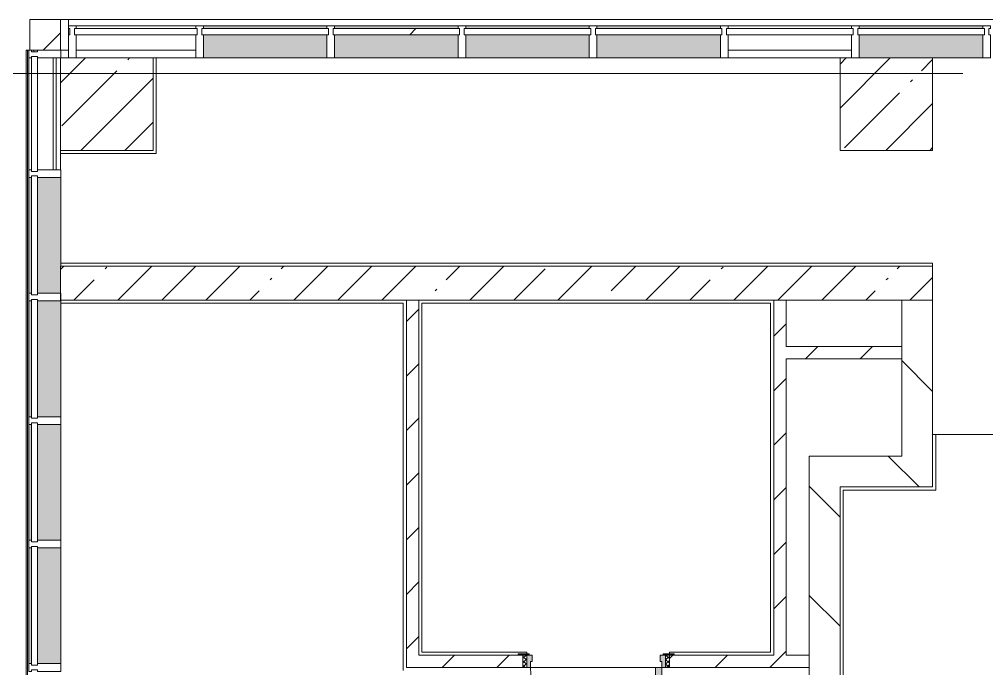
# Model space of a CAD drawing. Header units: millimetres. Extents: x 81676 to 276943, y -8553 to 29000.
# Drawn here: x 151756 to 158023, y 23143 to 27350 of the extents above; entities that cross this region are included whole.
import ezdxf

# ---------------------------------------------------------------- set-up
doc = ezdxf.new("R2010")
doc.units = ezdxf.units.MM
doc.linetypes.add('200_ШТРИХ__ш1_п0_6_', pattern=[160, 100, -60])
doc.linetypes.add('Осевая', pattern=[3175, 635, -476.25, 1587.5, -476.25])
for name, color, linetype, lineweight in [('A-DETL-MBND', 7, '200_ШТРИХ__ш1_п0_6_', 9), ('A-GLAZ-CURT-1', 7, 'Continuous', 5), ('A-GLAZ-CWMG-2', 7, 'Continuous', 5), ('A-WALL', 7, 'Continuous', 9), ('A-WALL-6', 7, 'Continuous', 5), ('I-WALL-3', 7, 'Continuous', 5), ('S-COLS-1', 7, 'Continuous', 5), ('Оси', 7, 'Continuous', 9), ('Оси-2', 7, 'Осевая', 9)]:
    doc.layers.add(name, color=color, linetype=linetype, lineweight=lineweight)
for name, color, linetype, lineweight, true_color in [('A-DOOR-3', 7, 'Continuous', 5, 0xe2e2e2), ('A-DOOR-4', 7, 'Continuous', 5, 0xaaaaaa), ('A-DOOR-FRAM-2', 7, 'Continuous', 5, 0xe2e2e2), ('A-DOOR-FRAM-3', 7, 'Continuous', 5, 0xaaaaaa), ('A-FLOR-3', 7, 'Continuous', 5, 0xaaaaaa), ('A-GLAZ-CWMG-3', 7, 'Continuous', 5, 0x383e42)]:
    doc.layers.add(name, color=color, linetype=linetype, lineweight=lineweight, true_color=true_color)
pattern_1 = [(45, (147962.96, 0), (-176.7767, 176.7767), [])]
pattern_2 = [(135, (147962.96, 0), (-353.553, -353.553), [])]

# ---------------------------------------------------------------- blocks, each defined once
blk = doc.blocks.new('Системная панель - Стекло - 40мм-23999081-1_6_3_птичка')
at = {"layer": 'A-GLAZ-CURT-1'}
for p, q in [((372.5, 40), (-372.5, 40)), ((-372.5, 40), (-372.5, 0)), ((-372.5, 0), (372.5, 0)), ((372.5, 0), (372.5, 40))]:
    blk.add_line(p, q, dxfattribs=at)
blk = doc.blocks.new('Системная панель - Стекло - 40мм-23998914-1_6_3_птичка')
at = {"layer": 'A-GLAZ-CURT-1'}
for p, q in [((385, 40), (-385, 40)), ((-385, 40), (-385, 0)), ((-385, 0), (385, 0)), ((385, 0), (385, 40))]:
    blk.add_line(p, q, dxfattribs=at)
blk = doc.blocks.new('Прямоугольный импост - Импост структурный с накладкой - 160мм-22858573-1_6_3_птичка')
at = {"layer": 'A-GLAZ-CWMG-2'}
for p, q in [((3854.1, 26375.1), (3854.1, 27100.1)), ((4011.1, 26375.1), (4011.1, 27100.1))]:
    blk.add_line(p, q, dxfattribs=at)
blk = doc.blocks.new('Прямоугольный импост - Импост структурный с накладкой - 190мм-23186010-1_6_3_птичка')
at = {"layer": 'A-GLAZ-CWMG-3'}
for points in [[(3861.1, 23175.1), (3871.1, 23175.1), (3871.1, 23925.1), (3854.1, 23925.1), (3854.1, 23175.1)], [(4031.1, 23175.1), (4061.1, 23175.1), (4060, 23925.1), (3911.1, 23925.1), (3911.1, 23175.1), (4006.1, 23175.1)]]:
    blk.add_hatch(color=256, dxfattribs=at).paths.add_polyline_path(points)
at = {"layer": 'A-GLAZ-CWMG-2'}
for p, q in [((3854.1, 23175.1), (3854.1, 23925.1)), ((4061.1, 23175.1), (4061.1, 23925.1))]:
    blk.add_line(p, q, dxfattribs=at)
blk = doc.blocks.new('Прямоугольный импост - Импост структурный с накладкой - 190мм-22862231-1_6_3_птичка')
at = {"layer": 'A-GLAZ-CWMG-2'}
for p, q in [((0, 17), (-50, 17)), ((-50, 17), (-50, 0)), ((-50, 0), (-40, 0)), ((-40, 0), (-40, -40)), ((-10, -40), (-10, 0)), ((-10, 0), (-0.1, 0)), ((0, 11.1), (0, 17)), ((-40, -40), (-50, -40)), ((-50, -40), (-50, -190)), ((-0.1, -40), (-10, -40)), ((-50, -190), (0, -190))]:
    blk.add_line(p, q, dxfattribs=at)
blk = doc.blocks.new('Прямоугольный импост - Импост структурный с накладкой - 190мм-22862219-1_6_3_птичка')
at = {"layer": 'A-GLAZ-CWMG-2'}
for p, q in [((-25, 0), (-25, 17)), ((-25, 17), (25, 17)), ((-15, 0), (-25, 0)), ((-15, -40), (-15, 0)), ((25, 0), (15, 0)), ((15, 0), (15, -40)), ((25, 17), (25, 0)), ((-25, -190), (-25, -40)), ((-25, -40), (-15, -40)), ((15, -40), (25, -40)), ((25, -40), (25, -190)), ((25, -190), (-25, -190))]:
    blk.add_line(p, q, dxfattribs=at)
blk = doc.blocks.new('Системная панель - Стекло - 40мм-V42-1_6_3_птичка')
at = {"layer": 'A-GLAZ-CURT-1'}
h = blk.add_hatch(dxfattribs=at)
h.set_pattern_fill('FP_77', color=256, style=0, pattern_type=2)
h.set_pattern_definition([(135, (23850.1, -4371.1), (-1414.21, -1414.21), [1000, -3000]), (135, (24350.1, -5371.1), (-1414.21, -1414.21), [3000, -1000]), (135, (24850.1, -3371.1), (-1414.21, -1414.21), [1000, -3000])])
h.paths.add_polyline_path([(385, 40), (-385, 38.9), (-385, 0), (385, 0), (385, 38.9)])
for p, q in [((385, 40), (-385, 40)), ((-385, 40), (-385, 0)), ((-385, 0), (385, 0)), ((385, 0), (385, 40))]:
    blk.add_line(p, q, dxfattribs=at)
blk = doc.blocks.new('Системная панель - Стекло - 40мм-22856066-1_6_3_птичка')
at = {"layer": 'A-GLAZ-CURT-1'}
for p, q in [((397.5, 0), (-397.5, 0)), ((-397.5, 0), (-397.5, -40)), ((397.5, -40), (397.5, 0)), ((-397.5, -40), (397.5, -40))]:
    blk.add_line(p, q, dxfattribs=at)
blk = doc.blocks.new('Системная панель - Стекло - 40мм-22856067-1_6_3_птичка')
at = {"layer": 'A-GLAZ-CURT-1'}
h = blk.add_hatch(dxfattribs=at)
h.set_pattern_fill('FP_78', color=256, style=0, pattern_type=2)
h.set_pattern_definition([(45, (-9285, -26790), (-1414.21, 1414.21), [1000, -3000]), (45, (-10285, -27290), (-1414.21, 1414.21), [3000, -1000]), (45, (-8285, -27790), (-1414.21, 1414.21), [1000, -3000])])
h.paths.add_polyline_path([(386, -40), (410, -40), (410, 0), (-410, 0), (-410, -40), (-400, -40)])
for p, q in [((410, 0), (-410, 0)), ((-410, 0), (-410, -40)), ((-410, -40), (410, -40)), ((410, -40), (410, 0))]:
    blk.add_line(p, q, dxfattribs=at)
blk = doc.blocks.new('Прямоугольный импост - Импост структурный с накладкой - 160мм-22794257-1_6_3_птичка')
at = {"layer": 'A-GLAZ-CWMG-2'}
for p, q in [((4935, 27307), (4160, 27307)), ((4935, 27150), (4160, 27150))]:
    blk.add_line(p, q, dxfattribs=at)
blk = doc.blocks.new('Прямоугольный импост - Импост структурный с накладкой - 160мм-20149069-1_6_3_птичка')
at = {"layer": 'A-GLAZ-CWMG-2'}
for p, q in [((9185, 27307), (8385, 27307)), ((9185, 27150), (8385, 27150))]:
    blk.add_line(p, q, dxfattribs=at)
blk = doc.blocks.new('Прямоугольный импост - Импост структурный с накладкой - 190мм-20153675-1_6_3_птичка')
at = {"layer": 'A-GLAZ-CWMG-2'}
for p, q in [((-50, 190), (-50, 40)), ((0, 40), (0, 190)), ((-50, 40), (-40, 40)), ((-40, 0), (-50, 0)), ((-50, 0), (-50, -17)), ((-40, 40), (-40, 0)), ((-10, 0), (-10, 40)), ((-10, 40), (0, 40)), ((0, 0), (-10, 0)), ((0, -17), (0, 0)), ((-50, -17), (0, -17))]:
    blk.add_line(p, q, dxfattribs=at)
blk = doc.blocks.new('Прямоугольный импост - Импост структурный с накладкой - 190мм-20153693-1_6_3_птичка')
at = {"layer": 'A-GLAZ-CWMG-2'}
for p, q in [((-25, 40), (-25, 190)), ((-25, 190), (25, 190)), ((25, 190), (25, 40)), ((-15, 40), (-25, 40)), ((-25, -17), (-25, 0)), ((-25, 0), (-15, 0)), ((-15, 0), (-15, 40)), ((15, 40), (15, 0)), ((25, 40), (15, 40)), ((15, 0), (25, 0)), ((25, 0), (25, -17)), ((25, -17), (-25, -17))]:
    blk.add_line(p, q, dxfattribs=at)
blk = doc.blocks.new('Системная панель - Стекло - 40мм-V67-1_6_3_птичка')
at = {"layer": 'A-GLAZ-CURT-1'}
h = blk.add_hatch(dxfattribs=at)
h.set_pattern_fill('FP_100', color=256, style=0, pattern_type=2)
h.set_pattern_definition([(135, (24650.1, -4371.1), (-1414.21, -1414.21), [1000, -3000]), (135, (25150.1, -5371.1), (-1414.21, -1414.21), [3000, -1000]), (135, (25650.1, -3371.1), (-1414.21, -1414.21), [1000, -3000])])
h.paths.add_polyline_path([(385, 15), (385, 40), (-385, 38.9), (-385, 0), (385, 0)])
for p, q in [((385, 40), (-385, 40)), ((-385, 40), (-385, 0)), ((-385, 0), (385, 0)), ((385, 0), (385, 40))]:
    blk.add_line(p, q, dxfattribs=at)
blk = doc.blocks.new('Прямоугольный импост - Импост структурный с накладкой - 190мм-V68-1_6_3_птичка')
at = {"layer": 'A-GLAZ-CWMG-2'}
for p, q in [((-25, 0), (-25, 17)), ((-25, 17), (25, 17)), ((-15, 0), (-25, 0)), ((-15, -40), (-15, 0)), ((25, 0), (15, 0)), ((15, 0), (15, -40)), ((25, 17), (25, 0)), ((-25, -190), (-25, -40)), ((-25, -40), (-15, -40)), ((15, -40), (25, -40)), ((25, -40), (25, -190)), ((25, -190), (-25, -190))]:
    blk.add_line(p, q, dxfattribs=at)
blk = doc.blocks.new('Системная панель - Стекло - 40мм-V69-1_6_3_птичка')
at = {"layer": 'A-GLAZ-CURT-1'}
for p, q in [((410, 0), (-410, 0)), ((-410, 0), (-410, -40)), ((-410, -40), (410, -40)), ((410, -40), (410, 0))]:
    blk.add_line(p, q, dxfattribs=at)
blk = doc.blocks.new('Прямоугольный импост - Импост структурный с накладкой - 190мм-23186023-1_6_3_птичка')
at = {"layer": 'A-GLAZ-CWMG-3'}
for points in [[(10035, 27290), (10035, 27307), (9235, 27307), (9235, 27290)], [(9235, 27100), (10035, 27100), (10035, 27250), (9235, 27250), (9235, 27150)]]:
    blk.add_hatch(color=256, dxfattribs=at).paths.add_polyline_path(points)
at = {"layer": 'A-GLAZ-CWMG-2'}
for p, q in [((10035, 27307), (9235, 27307)), ((10035, 27100), (9710, 27100))]:
    blk.add_line(p, q, dxfattribs=at)
blk = doc.blocks.new('Прямоугольный импост - Импост структурный с накладкой - 190мм-V70-1_6_3_птичка')
at = {"layer": 'A-GLAZ-CWMG-2'}
for p, q in [((-25, 40), (-25, 190)), ((25, 190), (25, 40)), ((-15, 40), (-25, 40)), ((-25, -17), (-25, 0)), ((-25, 0), (-15, 0)), ((-15, 0), (-15, 40)), ((15, 40), (15, 0)), ((25, 40), (15, 40)), ((15, 0), (25, 0)), ((25, 0), (25, -17)), ((25, -17), (-25, -17))]:
    blk.add_line(p, q, dxfattribs=at)
blk = doc.blocks.new('Системная панель - Стекло - 40мм-V71-1_6_3_птичка')
at = {"layer": 'A-GLAZ-CURT-1'}
for p, q in [((410, 0), (-410, 0)), ((-410, 0), (-410, -40)), ((-410, -40), (410, -40)), ((410, -40), (410, 0))]:
    blk.add_line(p, q, dxfattribs=at)
blk = doc.blocks.new('Прямоугольный импост - Импост структурный с накладкой - 190мм-V72-1_6_3_птичка')
at = {"layer": 'A-GLAZ-CWMG-3'}
for points in [[(8241.5, 27290), (8335, 27290), (8335, 27307), (7535, 27307), (7535, 27290)], [(8241.5, 27100), (8335, 27100), (8335, 27250), (7535, 27250), (7535, 27100)]]:
    blk.add_hatch(color=256, dxfattribs=at).paths.add_polyline_path(points)
at = {"layer": 'A-GLAZ-CWMG-2'}
for p, q in [((8335, 27307), (7535, 27307)), ((8335, 27100), (7535, 27100))]:
    blk.add_line(p, q, dxfattribs=at)
blk = doc.blocks.new('Системная панель - Стекло - 40мм-V108-1_6_3_птичка')
at = {"layer": 'A-GLAZ-CURT-1'}
for p, q in [((410, 0), (-410, 0)), ((-410, 0), (-410, -40)), ((-410, -40), (410, -40)), ((410, -40), (410, 0))]:
    blk.add_line(p, q, dxfattribs=at)
blk = doc.blocks.new('Системная панель - Стекло - 40мм-V109-1_6_3_птичка')
at = {"layer": 'A-GLAZ-CURT-1'}
for p, q in [((410, 0), (-410, 0)), ((-410, 0), (-410, -40)), ((-410, -40), (410, -40)), ((410, -40), (410, 0))]:
    blk.add_line(p, q, dxfattribs=at)
blk = doc.blocks.new('110_Дверь_СКБ_1Ст_Внутренняя1 - Д-8т 950x2100h_СУ-31746493-1_6_3_птичка')
at = {"layer": 'A-DOOR-3'}
h = blk.add_hatch(color=256, dxfattribs=at)
h.paths.add_polyline_path([(-412.5, 40), (-437.5, 40), (-437.5, -40), (-402.5, -40), (-402.5, 0), (-412.5, 0)])
h.paths.add_polyline_path([(437.5, 40), (437.5, 0), (427.5, 0), (427.5, -40), (462.5, -40), (462.5, 40)])
at = {"layer": 'A-DOOR-4'}
h = blk.add_hatch(dxfattribs=at)
h.set_pattern_fill('FP_126', color=256, style=0, pattern_type=2)
h.set_pattern_definition([(135, (1826.41, 104.685), (-14.14214, -14.14214), []), (225, (1826.41, 104.685), (14.14214, -14.14214), [])])
h.paths.add_polyline_path([(462.5, 40), (462.5, -40), (487.5, -40), (487.5, 40)])
at = {"layer": 'A-DOOR-FRAM-2'}
for points in [[(-412.5, 890), (-412.5, 40), (-372.5, 40), (-372.5, 890)], [(-462.5, -40), (-492.5, -40), (-492.5, -48), (-422.5, -48), (-422.5, -40), (-456.7, -40)], [(456.5, -40), (447.5, -40), (447.5, -48), (517.5, -48), (517.5, -40), (462.5, -40)]]:
    blk.add_hatch(color=256, dxfattribs=at).paths.add_polyline_path(points)
at = {"layer": 'A-DOOR-FRAM-3'}
h = blk.add_hatch(dxfattribs=at)
h.set_pattern_fill('FP_127', color=256, style=0, pattern_type=2)
h.set_pattern_definition([(45, (-296.384, 104.685), (-14.1421, 14.1421), []), (135, (-296.384, 104.685), (-14.1421, -14.1421), [])])
h.paths.add_polyline_path([(-462.5, 40), (-456.7, -40), (-437.5, -40), (-437.5, 40)])
at = {"layer": 'A-DOOR-4'}
for p, q in [((-412.5, 890), (-412.5, 40)), ((-372.5, 890), (-412.5, 890)), ((-372.5, 40), (-372.5, 890)), ((-412.5, 40), (-372.5, 40))]:
    blk.add_line(p, q, dxfattribs=at)
blk.add_arc((-412.5, 40), 850, 360, 90, dxfattribs=at)
at = {"layer": 'A-DOOR-FRAM-3'}
for p, q in [((-437.5, 40), (-462.5, 40)), ((-462.5, 40), (-462.5, -40)), ((-412.5, 40), (-437.5, 40)), ((-437.5, 40), (-437.5, -40)), ((-437.5, -40), (-437.5, 40)), ((-412.5, 0), (-412.5, 40)), ((-402.5, 0), (-412.5, 0)), ((-402.5, -40), (-402.5, 0)), ((437.5, 0), (427.5, 0)), ((427.5, 0), (427.5, -40)), ((437.5, 40), (437.5, 0)), ((462.5, 40), (437.5, 40)), ((462.5, -40), (462.5, 40)), ((487.5, 40), (462.5, 40)), ((462.5, 40), (462.5, -40)), ((487.5, -40), (487.5, 40)), ((-422.5, -40), (-492.5, -40)), ((-492.5, -40), (-492.5, -48)), ((-492.5, -48), (-422.5, -48)), ((-462.5, -40), (-437.5, -40)), ((-422.5, -39), (-437.5, -39)), ((-437.5, -39), (-437.5, -40)), ((-437.5, -40), (-402.5, -40)), ((-437.5, -40), (-422.5, -40)), ((-422.5, -40), (-422.5, -39)), ((-422.5, -48), (-422.5, -40)), ((427.5, -40), (462.5, -40)), ((462.5, -39), (447.5, -39)), ((447.5, -39), (447.5, -40)), ((447.5, -40), (462.5, -40)), ((517.5, -40), (447.5, -40)), ((447.5, -40), (447.5, -48)), ((447.5, -48), (517.5, -48)), ((462.5, -40), (462.5, -39)), ((462.5, -40), (487.5, -40)), ((517.5, -48), (517.5, -40))]:
    blk.add_line(p, q, dxfattribs=at)
blk = doc.blocks.new('BSC_Колонна _Прямоугольная - 200х200-22401950-1_6_3_птичка')
at = {"layer": 'S-COLS-1'}
h = blk.add_hatch(dxfattribs=at)
h.set_pattern_fill('FP_134', color=256, style=0, pattern_type=2)
h.set_pattern_definition([(45, (-3960, -27250), (-176.7767, 176.7767), [])])
h.paths.add_polyline_path([(46.1, -100), (100, -100), (100, 100), (-100, 100), (-98.9, -100), (-48.9, -100)])
for p, q in [((100, 100), (-100, 100)), ((-100, 100), (-100, -100)), ((100, -100), (100, 100)), ((-100, -100), (100, -100))]:
    blk.add_line(p, q, dxfattribs=at)
blk = doc.blocks.new('Системная панель - Стекло - 40мм-V118-1_6_3_птичка')
at = {"layer": 'A-GLAZ-CURT-1'}
h = blk.add_hatch(dxfattribs=at)
h.set_pattern_fill('FP_135', color=256, style=0, pattern_type=2)
h.set_pattern_definition([(45, (-6735, -26790), (-1414.21, 1414.21), [1000, -3000]), (45, (-7735, -27290), (-1414.21, 1414.21), [3000, -1000]), (45, (-5735, -27790), (-1414.21, 1414.21), [1000, -3000])])
h.paths.add_polyline_path([(147.5, -40), (410, -40), (410, 0), (-410, 0), (-410, -40), (-400, -40)])
for p, q in [((410, 0), (-410, 0)), ((-410, 0), (-410, -40)), ((-410, -40), (410, -40)), ((410, -40), (410, 0))]:
    blk.add_line(p, q, dxfattribs=at)
blk = doc.blocks.new('Системная панель - Стекло - 40мм-V119-1_6_3_птичка')
at = {"layer": 'A-GLAZ-CURT-1'}
for p, q in [((385, 40), (-385, 40)), ((-385, 40), (-385, 0)), ((-385, 0), (385, 0)), ((385, 0), (385, 40))]:
    blk.add_line(p, q, dxfattribs=at)
blk = doc.blocks.new('Прямоугольный импост - Импост структурный с накладкой - 190мм-V120-1_6_3_птичка')
at = {"layer": 'A-GLAZ-CWMG-3'}
for points in [[(3861.1, 25575.1), (3871.1, 25575.1), (3871.1, 26325.1), (3854.1, 26325.1), (3854.1, 25575.1)], [(4045.8, 25575.1), (4060, 25575.1), (4060, 26325.1), (3911.1, 26325.1), (3911.1, 25575.1), (4031.1, 25575.1)]]:
    blk.add_hatch(color=256, dxfattribs=at).paths.add_polyline_path(points)
at = {"layer": 'A-GLAZ-CWMG-2'}
for p, q in [((3854.1, 25575.1), (3854.1, 26325.1)), ((4061.1, 25749.9), (4061.1, 26325.1))]:
    blk.add_line(p, q, dxfattribs=at)
blk = doc.blocks.new('BSC_Колонна _Прямоугольная - 600х600-V125-1_6_3_птичка')
at = {"layer": 'S-COLS-1'}
h = blk.add_hatch(dxfattribs=at)
h.set_pattern_fill('FP_142', color=256, style=0, pattern_type=2)
h.set_pattern_definition([(45, (-9410, -26800), (-285.123, 285.123), []), (45, (-9124.88, -26800), (-285.123, 285.123), [504.031, -100.806, 16.764, -84.042])])
h.paths.add_polyline_path([(300, -300), (300, 300), (-300, 300), (-300, -300)])
for p, q in [((300, 300), (-300, 300)), ((-300, 300), (-300, -300)), ((300, -300), (300, 300)), ((-300, -300), (300, -300))]:
    blk.add_line(p, q, dxfattribs=at)
blk = doc.blocks.new('BSC_Колонна _Прямоугольная - 600х600-V126-1_6_3_птичка')
at = {"layer": 'S-COLS-1'}
h = blk.add_hatch(dxfattribs=at)
h.set_pattern_fill('FP_143', color=256, style=0, pattern_type=2)
h.set_pattern_definition([(45, (-4360, -26800), (-285.123, 285.123), []), (45, (-4074.88, -26800), (-285.123, 285.123), [504.031, -100.806, 16.764, -84.042])])
h.paths.add_polyline_path([(163.6, -300), (300, -300), (300, 300), (-300, 300), (-300, -300)])
for p, q in [((300, 300), (-300, 300)), ((-300, 300), (-300, -300)), ((300, -300), (300, 300)), ((-300, -300), (300, -300))]:
    blk.add_line(p, q, dxfattribs=at)
blk = doc.blocks.new('Прямоугольный импост - Импост структурный с накладкой - 170мм-23186685-1_6_3_птичка')
at = {"layer": 'A-GLAZ-CWMG-2'}
for p, q in [((3836.1, 27150.1), (3846.1, 27150.1)), ((3836.1, 20672.1), (3836.1, 27150.1)), ((3846.1, 27150.1), (3854.1, 27150.1)), ((3846.1, 20672.1), (3846.1, 27150.1)), ((3886.1, 27140.1), (3886.1, 27150))]:
    blk.add_line(p, q, dxfattribs=at)
blk = doc.blocks.new('Прямоугольный импост - Импост структурный с накладкой - 170мм-23186686-1_6_3_птичка')
at = {"layer": 'A-GLAZ-CWMG-2'}
blk.add_line((4031.1, 27100.1), (4031.1, 26375.1), dxfattribs=at)

msp = doc.modelspace()

# ---------------------------------------------------------------- hatches: boundary and pattern name
at = {"layer": 'A-WALL-6'}
h = msp.add_hatch(dxfattribs=at)
h.set_pattern_fill('FP_65', color=256, style=0, pattern_type=2)
h.set_pattern_definition([(135, (147962.96, 0), (-176.7767, -176.7767), [])])
h.paths.add_polyline_path([(161653, 27150), (161673, 27150), (161673, 27350), (161423.2, 27350), (161423.2, 27150)])
h.paths.add_polyline_path([(152023, 27150), (152073, 27150), (152073, 27350), (152023, 27350), (152023, 27247.7)])
at = {"layer": 'I-WALL-3'}
h = msp.add_hatch(dxfattribs=at)
h.set_pattern_fill('FP_34', color=256, style=0, pattern_type=2)
h.set_pattern_definition([(45, (147962.96, 0), (-285.123, 285.123), []), (45, (148248.1, 0), (-285.123, 285.123), [504.031, -100.806, 16.764, -84.042])])
h.paths.add_polyline_path([(152643, 25530), (157673, 25530), (157673, 25750), (152023, 25750), (152023, 25530), (152572.4, 25530)])
h = msp.add_hatch(dxfattribs=at)
h.set_pattern_fill('FP_76', color=256, style=0, pattern_type=2)
h.set_pattern_definition(pattern_1)
h.paths.add_polyline_path([(154278.1, 23150), (154343, 23150), (154343, 25530), (154263, 25530), (154263, 23150)])
h = msp.add_hatch(dxfattribs=at)
h.set_pattern_fill('FP_76', color=256, style=0, pattern_type=2)
h.set_pattern_definition(pattern_1)
h.paths.add_polyline_path([(156723, 23230), (156723, 25530), (156643, 25530), (156643, 23230)])
h = msp.add_hatch(dxfattribs=at)
h.set_pattern_fill('FP_64', color=256, style=0, pattern_type=2)
h.set_pattern_definition(pattern_2)
h.paths.add_polyline_path([(157673, 24520), (157673, 25530), (157473, 25530), (157473, 24520)])
h = msp.add_hatch(dxfattribs=at)
h.set_pattern_fill('FP_76', color=256, style=0, pattern_type=2)
h.set_pattern_definition(pattern_1)
h.paths.add_polyline_path([(157473, 25150), (157473, 25230), (156723, 25230), (156723, 25150), (157419.6, 25150)])
h = msp.add_hatch(dxfattribs=at)
h.set_pattern_fill('FP_64', color=256, style=0, pattern_type=2)
h.set_pattern_definition(pattern_2)
h.paths.add_polyline_path([(156873, 23150), (157073, 23150), (157073, 24520), (156873, 24520), (156873, 23230)])
h = msp.add_hatch(dxfattribs=at)
h.set_pattern_fill('FP_64', color=256, style=0, pattern_type=2)
h.set_pattern_definition(pattern_2)
h.paths.add_polyline_path([(157473, 24320), (157673, 24320), (157673, 24520), (157073, 24520), (157073, 24320), (157093, 24320)])
h = msp.add_hatch(dxfattribs=at)
h.set_pattern_fill('FP_76', color=256, style=0, pattern_type=2)
h.set_pattern_definition(pattern_1)
h.paths.add_polyline_path([(156623, 23150), (156873, 23150), (156873, 23230), (155968, 23230), (155968, 23150), (156204.4, 23150)])
h.paths.add_polyline_path([(154343, 23150), (155018, 23150), (155018, 23230), (154343, 23230), (154343, 23186.9)])
h = msp.add_hatch(dxfattribs=at)
h.set_pattern_fill('FP_64', color=256, style=0, pattern_type=2)
h.set_pattern_definition(pattern_2)
h.paths.add_polyline_path([(156873, 20970), (157073, 20970), (157073, 23150), (156873, 23150), (156873, 20980.8)])

# ---------------------------------------------------------------- linework, layer by layer
at = {"layer": 'A-DETL-MBND'}
for p, q in [((152023, 27100), (151994.1, 27100)), ((152023, 26500), (152023, 26374.8))]:
    msp.add_line(p, q, dxfattribs=at)
at = {"layer": 'A-FLOR-3'}
for p, q in [((152898, 27100), (152623, 27100)), ((152643, 27100), (152643, 26480)), ((157073, 27100), (156348, 27100)), ((152643, 26480), (152023, 26480)), ((152023, 26480), (152023, 26374.8)), ((152024.1, 25770), (157673, 25770)), ((157673, 25770), (157673, 25750)), ((154243, 25510), (152024.1, 25510)), ((154243, 23130), (154243, 25510)), ((156623, 25510), (154363, 25510)), ((154363, 25510), (154363, 23250)), ((156623, 23250), (156623, 25510)), ((157673, 24660), (162311.8, 24660)), ((157694, 24660), (157694, 24299)), ((157694, 24299), (157093, 24299)), ((157093, 24299), (157093, 22220)), ((154363, 23250), (155043, 23250)), ((155043, 23250), (155043, 23238)), ((155968, 23238), (155968, 23250)), ((155968, 23250), (156623, 23250)), ((155068, 23150), (155878, 23150))]:
    msp.add_line(p, q, dxfattribs=at)
at = {"layer": 'A-WALL'}
for p, q in [((154343, 25530), (154263, 25530)), ((156723, 25530), (156643, 25530)), ((157673, 25530), (157473, 25530)), ((157473, 25150), (157473, 25230)), ((156873, 23150), (156873, 23230))]:
    msp.add_line(p, q, dxfattribs=at)
at = {"layer": 'A-WALL-6'}
for p, q in [((152023, 27350), (164873.2, 27350)), ((152073, 27150), (152073, 27350)), ((152023, 27150), (152073, 27150))]:
    msp.add_line(p, q, dxfattribs=at)
at = {"layer": 'I-WALL-3'}
for p, q in [((157673, 25750), (152023, 25750)), ((152023, 25750), (152023, 25530)), ((157673, 24320), (157673, 25750)), ((152023, 25530), (154263, 25530)), ((154263, 25530), (154263, 23150)), ((154343, 23230), (154343, 25530)), ((154343, 25530), (156643, 25530)), ((156643, 25530), (156643, 23230)), ((156723, 25530), (157473, 25530)), ((156723, 25230), (156723, 25530)), ((157473, 25530), (157473, 25230)), ((157473, 25230), (156723, 25230)), ((156723, 23230), (156723, 25150)), ((156723, 25150), (157473, 25150)), ((157473, 25150), (157473, 24520)), ((156873, 24520), (156873, 23230)), ((157473, 24520), (156873, 24520)), ((157073, 22200), (157073, 24320)), ((157073, 24320), (157673, 24320)), ((154988, 23230), (154343, 23230)), ((156643, 23230), (155998, 23230)), ((156873, 23230), (156723, 23230)), ((154263, 23150), (155018, 23150)), ((155968, 23150), (156873, 23150)), ((156873, 23150), (156873, 20770))]:
    msp.add_line(p, q, dxfattribs=at)
at = {"layer": 'Оси'}
msp.add_line((144734.2, 27000), (157234.2, 27000), dxfattribs=at)
at = {"layer": 'Оси-2'}
msp.add_line((157234.2, 27000), (169253.4, 27000), dxfattribs=at)

# ---------------------------------------------------------------- block references
at = {"layer": 'A-DOOR-4', "rotation": 180}
msp.add_blockref('110_Дверь_СКБ_1Ст_Внутренняя1 - Д-8т 950x2100h_СУ-31746493-1_6_3_птичка', (155505.5, 23190), dxfattribs=at)
at = {"layer": 'A-GLAZ-CURT-1'}
for name, p in [('Системная панель - Стекло - 40мм-22856066-1_6_3_птичка', (152510.5, 27290)), ('Системная панель - Стекло - 40мм-V109-1_6_3_птичка', (153348, 27290)), ('Системная панель - Стекло - 40мм-V118-1_6_3_птичка', (154198, 27290)), ('Системная панель - Стекло - 40мм-V108-1_6_3_птичка', (155048, 27290)), ('Системная панель - Стекло - 40мм-V71-1_6_3_птичка', (155898, 27290)), ('Системная панель - Стекло - 40мм-22856067-1_6_3_птичка', (156748, 27290)), ('Системная панель - Стекло - 40мм-V69-1_6_3_птичка', (157598, 27290))]:
    msp.add_blockref(name, p, dxfattribs=at)
at = {"layer": 'A-GLAZ-CURT-1', "rotation": 269.9999999999999}
for name, p in [('Системная панель - Стекло - 40мм-23999081-1_6_3_птичка', (151834.1, 26737.6)), ('Системная панель - Стекло - 40мм-V119-1_6_3_птичка', (151834.1, 25950.1)), ('Системная панель - Стекло - 40мм-V67-1_6_3_птичка', (151834.1, 25150.1)), ('Системная панель - Стекло - 40мм-V42-1_6_3_птичка', (151834.1, 24350.1)), ('Системная панель - Стекло - 40мм-23998914-1_6_3_птичка', (151834.1, 23550.1))]:
    msp.add_blockref(name, p, dxfattribs=at)
at = {"layer": 'A-GLAZ-CWMG-2'}
for name, p, rotation in [('Прямоугольный импост - Импост структурный с накладкой - 190мм-20153675-1_6_3_птичка', (152073, 27290), 180), ('Прямоугольный импост - Импост структурный с накладкой - 190мм-22862231-1_6_3_птичка', (151834.1, 27150.1), 89.99999999999991)]:
    msp.add_blockref(name, p, dxfattribs=dict(at, rotation=rotation))
for name, p in [('Прямоугольный импост - Импост структурный с накладкой - 160мм-22794257-1_6_3_птичка', (147963, 0)), ('Прямоугольный импост - Импост структурный с накладкой - 190мм-V72-1_6_3_птичка', (145413, 0)), ('Прямоугольный импост - Импост структурный с накладкой - 190мм-V72-1_6_3_птичка', (146263, 0)), ('Прямоугольный импост - Импост структурный с накладкой - 190мм-V72-1_6_3_птичка', (147113, 0)), ('Прямоугольный импост - Импост структурный с накладкой - 190мм-V72-1_6_3_птичка', (147963, 0)), ('Прямоугольный импост - Импост структурный с накладкой - 160мм-20149069-1_6_3_птичка', (147963, 0)), ('Прямоугольный импост - Импост структурный с накладкой - 190мм-23186023-1_6_3_птичка', (147963, 0)), ('Прямоугольный импост - Импост структурный с накладкой - 170мм-23186685-1_6_3_птичка', (147963, 0)), ('Прямоугольный импост - Импост структурный с накладкой - 160мм-22858573-1_6_3_птичка', (147963, 0)), ('Прямоугольный импост - Импост структурный с накладкой - 170мм-23186686-1_6_3_птичка', (147963, 0)), ('Прямоугольный импост - Импост структурный с накладкой - 190мм-V120-1_6_3_птичка', (147963, 0)), ('Прямоугольный импост - Импост структурный с накладкой - 190мм-23186010-1_6_3_птичка', (147963, 1600)), ('Прямоугольный импост - Импост структурный с накладкой - 190мм-23186010-1_6_3_птичка', (147963, 800)), ('Прямоугольный импост - Импост структурный с накладкой - 190мм-23186010-1_6_3_птичка', (147963, 0))]:
    msp.add_blockref(name, p, dxfattribs=at)
at = {"layer": 'A-GLAZ-CWMG-2', "extrusion": (0, 0, -1)}
for name, p, rotation in [('Прямоугольный импост - Импост структурный с накладкой - 190мм-20153693-1_6_3_птичка', (-152923, 27290), 180), ('Прямоугольный импост - Импост структурный с накладкой - 190мм-20153693-1_6_3_птичка', (-153773, 27290), 180), ('Прямоугольный импост - Импост структурный с накладкой - 190мм-20153693-1_6_3_птичка', (-154623, 27290), 180), ('Прямоугольный импост - Импост структурный с накладкой - 190мм-20153693-1_6_3_птичка', (-155473, 27290), 180), ('Прямоугольный импост - Импост структурный с накладкой - 190мм-20153693-1_6_3_птичка', (-156323, 27290), 180), ('Прямоугольный импост - Импост структурный с накладкой - 190мм-V70-1_6_3_птичка', (-157173, 27290), 180), ('Прямоугольный импост - Импост структурный с накладкой - 190мм-20153693-1_6_3_птичка', (-158023, 27290), 180), ('Прямоугольный импост - Импост структурный с накладкой - 190мм-22862219-1_6_3_птичка', (-151834.1, 26350.1), 270.0000000000001), ('Прямоугольный импост - Импост структурный с накладкой - 190мм-V68-1_6_3_птичка', (-151834.1, 25550.1), 270.0000000000001), ('Прямоугольный импост - Импост структурный с накладкой - 190мм-22862219-1_6_3_птичка', (-151834.1, 24750.1), 270.0000000000001), ('Прямоугольный импост - Импост структурный с накладкой - 190мм-22862219-1_6_3_птичка', (-151834.1, 23950.1), 270.0000000000001), ('Прямоугольный импост - Импост структурный с накладкой - 190мм-22862219-1_6_3_птичка', (-151834.1, 23150.1), 270.0000000000001)]:
    msp.add_blockref(name, p, dxfattribs=dict(at, rotation=rotation))
at = {"layer": 'S-COLS-1'}
for name, p in [('BSC_Колонна _Прямоугольная - 200х200-22401950-1_6_3_птичка', (151923, 27250)), ('BSC_Колонна _Прямоугольная - 600х600-V126-1_6_3_птичка', (152323, 26800)), ('BSC_Колонна _Прямоугольная - 600х600-V125-1_6_3_птичка', (157373, 26800))]:
    msp.add_blockref(name, p, dxfattribs=at)

doc.saveas('drawing.dxf')
